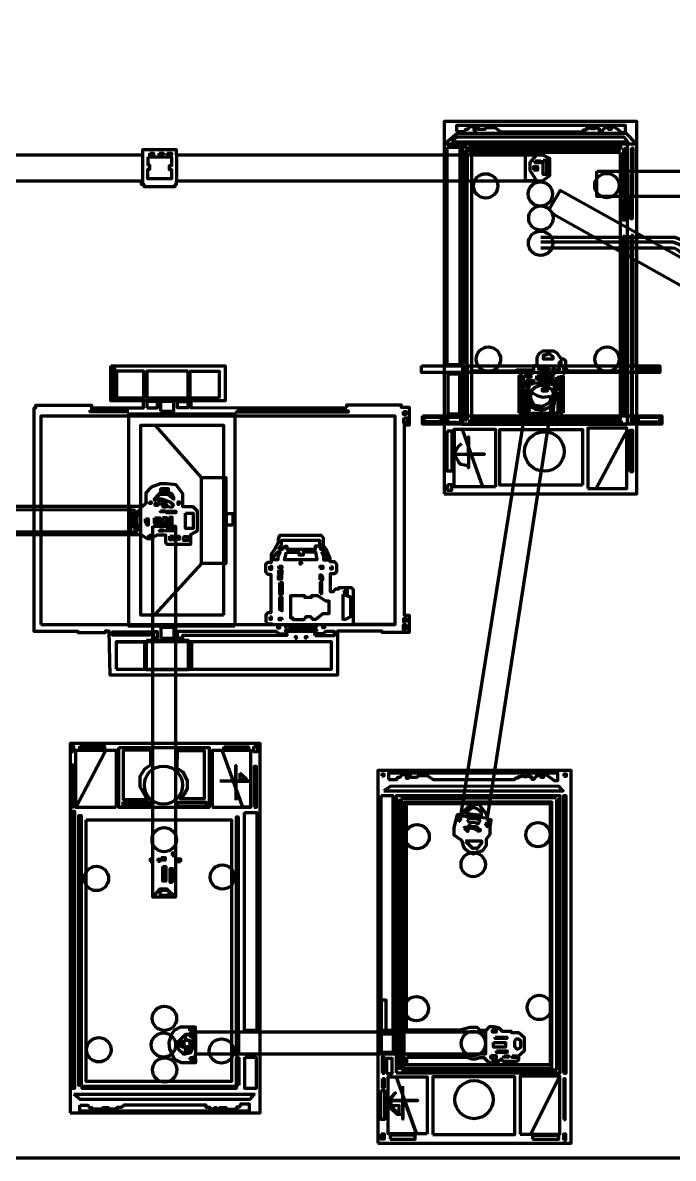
# Model space of a CAD drawing. Header units: millimetres. Extents: x 3191 to 879702, y -27549 to 222194.
# Drawn here: x 86902 to 93637, y 17930 to 29694 of the extents above; entities that cross this region are included whole.
import ezdxf

# ---------------------------------------------------------------- set-up
doc = ezdxf.new("R2010")
doc.units = ezdxf.units.MM
doc.header["$MEASUREMENT"] = 0
picture_1 = doc.add_image_def('image5.png', size_in_pixel=(2127, 1320))

msp = doc.modelspace()

# ---------------------------------------------------------------- linework, layer by layer
at = {"layer": 'Defpoints', "lineweight": 211}
for points in [[(91263.45171, 24813.70236), (93259.32331, 24813.70236), (93259.32331, 28670.11325), (91263.45171, 28670.11325)], [(91339.32926, 28458.8899), (93165.58446, 28458.8899), (93126.77156, 28509.51937), (91389.32359, 28509.51937)], [(91297.5384, 28403.51748), (91426.68764, 28403.51748), (91426.68764, 26150.63517), (91297.5384, 26150.63517)], [(91455.15677, 25534.37659), (93164.09012, 25534.37659), (93164.09012, 28434.1521), (91455.15677, 28434.1521)], [(91490.38683, 28332.0652), (91502.50138, 28332.0652), (91502.50138, 28366.48189), (91490.38683, 28366.48189)], [(91518.44072, 28405.36014), (93097.66314, 28405.36014), (93072.79692, 28370.40606), (91536.31053, 28370.40606)], [(93125.60586, 28389.06514), (93140.70738, 28389.06514), (93140.70738, 28163.56467), (93125.60586, 28163.56467)], [(93203.9764, 28395.73561), (93219.07791, 28395.73561), (93219.07791, 28170.23513), (93203.9764, 28170.23513)], [(88216.30454, 28340.86325), (88256.66831, 28340.86325), (88256.66831, 28322.52307), (88216.30454, 28322.52307)], [(88312.62657, 28343.61415), (88355.74243, 28343.61415), (88355.74243, 28328.02512), (88312.62657, 28328.02512)], [(88397.02322, 28343.61415), (88441.05661, 28343.61415), (88441.05661, 28326.1911), (88397.02322, 28326.1911)], [(91484.64863, 28073.93918), (91507.60245, 28073.93918), (91507.60245, 28307.20866), (91484.64863, 28307.20866)], [(93089.79977, 28347.91112), (91546.34673, 28347.91112), (91546.34673, 25587.16093), (93089.79977, 25587.16093)], [(92208.30246, 28264.12046), (92258.59821, 28264.12046), (92258.59821, 28241.77522), (92208.30246, 28241.77522)], [(92289.33467, 28270.63802), (92325.65922, 28270.63802), (92325.65922, 28119.80719), (92289.33467, 28119.80719)], [(92188.74316, 28168.22195), (92235.31336, 28168.22195), (92235.31336, 28198.94677), (92188.74316, 28198.94677)], [(92844.85308, 28157.25898), (97667.24791, 28157.25898), (97667.24791, 27892.3141), (92844.85308, 27892.3141)], [(93110.50435, 28134.9353), (93125.60586, 28134.9353), (93125.60586, 27909.43482), (93110.50435, 27909.43482)], [(93201.1444, 28130.60735), (93216.24591, 28130.60735), (93216.24591, 27905.10688), (93201.1444, 27905.10688)], [(91488.44834, 26158.71923), (91504.40374, 26158.71923), (91504.40374, 28043.76648), (91488.44834, 28043.76648)], [(93196.43139, 27885.90829), (93211.5329, 27885.90829), (93211.5329, 27660.40782), (93196.43139, 27660.40782)], [(93116.55445, 27873.11998), (93131.65596, 27873.11998), (93131.65596, 27647.6195), (93116.55445, 27647.6195)], [(93118.06734, 27481.2036), (93133.16886, 27481.2036), (93133.16886, 27255.70313), (93118.06734, 27255.70313)], [(93199.26838, 27494.0504), (93214.3699, 27494.0504), (93214.3699, 27268.54993), (93199.26838, 27268.54993)], [(93133.09573, 26156.11177), (93117.01892, 26156.11177), (93117.01892, 27241.03555), (93133.09573, 27241.03555)], [(93199.36428, 26155.53086), (93220.20422, 26155.53086), (93220.20422, 27242.97948), (93199.36428, 27242.97948)], [(87812.48043, 26139.10202), (88996.71388, 26139.10202), (88996.71388, 25778.14646), (87812.48043, 25778.14646)], [(91029.80556, 26138.00894), (93498.56054, 26138.00894), (93498.56054, 26070.56807), (91029.80556, 26070.56807)], [(91487.25635, 26078.13669), (91508.70113, 26078.13669), (91508.70113, 26128.94736), (91487.25635, 26128.94736)], [(92241.59401, 26099.0649), (92267.84286, 26099.0649), (92267.84286, 26128.58392), (92241.59401, 26128.58392)], [(92285.06851, 26100.2949), (92292.45122, 26100.2949), (92292.45122, 26120.38408), (92285.06851, 26120.38408)], [(93120.43636, 26089.11066), (93135.66734, 26089.11066), (93135.66734, 26125.48217), (93120.43636, 26125.48217)], [(93200.8214, 26086.57277), (93217.74504, 26086.57277), (93217.74504, 26124.63638), (93200.8214, 26124.63638)], [(93273.59195, 26123.79008), (93485.97878, 26123.79008), (93485.97878, 26089.95645), (93273.59195, 26089.95645)], [(87827.72445, 26114.36698), (87851.08463, 26114.36698), (87851.08463, 25799.68526), (87827.72445, 25799.68526)], [(87873.05818, 25806.64316), (88155.75331, 25806.64316), (88155.75331, 26084.484), (87873.05818, 26084.484)], [(88613.05483, 26084.484), (88187.82465, 26084.484), (88187.82465, 25806.64316), (88613.05483, 25806.64316)], [(88936.13614, 25805.45573), (88636.81134, 25805.45573), (88636.81134, 26084.484), (88936.13614, 26084.484)], [(91305.4278, 26056.56778), (91424.80434, 26056.56778), (91424.80434, 25637.09236), (91305.4278, 25637.09236)], [(91487.63763, 25637.60793), (91505.8556, 25637.60793), (91505.8556, 26053.4219), (91487.63763, 26053.4219)], [(92037.34441, 26059.29621), (92067.69399, 26059.29621), (92067.69399, 26075.28572), (92037.34441, 26075.28572)], [(92039.46652, 25653.48322), (92067.7873, 25653.48322), (92067.7873, 26032.46306), (92039.46652, 26032.46306)], [(92093.94284, 26059.29621), (92178.43262, 26059.29621), (92178.43262, 26077.33555), (92093.94284, 26077.33555)], [(92245.36964, 26056.54182), (92282.54607, 26056.54182), (92282.54607, 26073.14607), (92245.36964, 26073.14607)], [(92269.89974, 26029.88935), (92282.12967, 26029.88935), (92282.12967, 25988.70997), (92269.89974, 25988.70997)], [(92288.24113, 25980.31906), (92323.83526, 25980.31906), (92323.83526, 26037.40695), (92288.24113, 26037.40695)], [(92292.19536, 26073.14607), (92339.33814, 26073.14607), (92339.33814, 26057.96497), (92292.19536, 26057.96497)], [(92310.08724, 26113.41424), (92343.7188, 26113.41424), (92343.7188, 26098.65473), (92310.08724, 26098.65473)], [(92339.4164, 26002.22183), (92349.07172, 26002.22183), (92349.07172, 25963.61616), (92339.4164, 25963.61616)], [(92345.82485, 26055.59271), (92362.91003, 26055.59271), (92362.91003, 26073.62063), (92345.82485, 26073.62063)], [(92379.83668, 26055.59271), (92407.67987, 26055.59271), (92407.67987, 26073.30443), (92379.83668, 26073.30443)], [(92383.09158, 26112.18423), (92406.8802, 26112.18423), (92406.8802, 26098.65473), (92383.09158, 26098.65473)], [(92431.89893, 26021.57736), (92451.17545, 26021.57736), (92451.17545, 26008.04785), (92431.89893, 26008.04785)], [(92435.17991, 26112.59441), (92459.78827, 26112.59441), (92459.78827, 26097.42473), (92435.17991, 26097.42473)], [(92497.1152, 25650.90951), (92470.08072, 25650.90951), (92470.08072, 26028.60275), (92497.1152, 26028.60275)], [(92493.41983, 26056.83621), (92502.44303, 26056.83621), (92502.44303, 26075.28572), (92493.41983, 26075.28572)], [(93122.12802, 26057.81388), (93138.20583, 26057.81388), (93138.20583, 25630.66094), (93122.12802, 25630.66094)], [(93202.51406, 25634.04409), (93213.51388, 25634.04409), (93213.51388, 26054.43072), (93202.51406, 26054.43072)], [(88186.00657, 25705.62617), (88298.10675, 25705.62617), (88298.10675, 25769.82668), (88186.00657, 25769.82668)], [(88329.63527, 25669.44054), (88467.13346, 25669.44054), (88467.13346, 25770.99386), (88329.63527, 25770.99386)], [(88505.47077, 25769.24777), (88610.85648, 25769.24777), (88610.85648, 25703.29649), (88505.47077, 25703.29649)], [(87601.09997, 25679.31586), (87982.67304, 25679.31586), (87982.67304, 25661.91411), (87601.09997, 25661.91411)], [(89117.98476, 25674.52461), (90271.96395, 25674.52461), (90271.96395, 25660.28743), (89117.98476, 25660.28743)], [(90843.14962, 25665.55323), (90866.4787, 25665.55323), (90866.4787, 25635.46257), (90843.14962, 25635.46257)], [(87090.52516, 23458.94632), (90759.00902, 23458.94632), (90759.00902, 25618.86403), (87090.52516, 25618.86403)], [(89098.90891, 23443.31403), (88001.34052, 23443.31403), (88001.34052, 25642.78858), (89098.90891, 25642.78858)], [(90848.41725, 25600.10558), (90880.77756, 25600.10558), (90880.77756, 25545.94239), (90848.41725, 25545.94239)], [(91039.80048, 25620.96277), (93518.55038, 25620.96277), (93518.55038, 25536.03739), (91039.80048, 25536.03739)], [(91235.01313, 25605.59932), (91055.14514, 25605.59932), (91055.14514, 25561.70708), (91235.01313, 25561.70708)], [(91301.67022, 25607.71457), (91432.86832, 25607.71457), (91432.86832, 25550.60176), (91301.67022, 25550.60176)], [(91503.97531, 25576.50398), (91485.98811, 25576.50398), (91485.98811, 25609.2914), (91503.97531, 25609.2914)], [(92101.81519, 25567.52376), (91526.23782, 25567.52376), (91526.23782, 25550.60124), (92101.81519, 25550.60124)], [(92344.63688, 25570.69664), (92121.91847, 25570.69664), (92121.91847, 25546.89929), (92344.63688, 25546.89929)], [(93099.9508, 25569.69821), (92377.43665, 25569.69821), (92377.43665, 25553.77412), (93099.9508, 25553.77412)], [(93203.11006, 25605.12943), (93220.56849, 25605.12943), (93220.56849, 25555.42), (93203.11006, 25555.42)], [(93277.17394, 25606.71613), (93495.13141, 25606.71613), (93495.13141, 25555.94856), (93277.17394, 25555.94856)], [(88979.33672, 23557.07288), (88124.19269, 23557.07288), (88124.19269, 25524.85271), (88979.33672, 25524.85271)], [(91294.77214, 25467.42162), (91343.71093, 25467.42162), (91343.71093, 25046.30135), (91294.77214, 25046.30135)], [(91796.91846, 24886.60762), (91367.13545, 24886.60762), (91367.13545, 25483.58338), (91796.91846, 25483.58338)], [(92696.99115, 24903.31839), (91839.6317, 24903.31839), (91839.6317, 25480.46203), (92696.99115, 25480.46203)], [(92751.43697, 24869.12287), (93156.23294, 24869.12287), (93156.23294, 25493.57471), (92751.43697, 25493.57471)], [(93188.27139, 25043.73907), (93217.89655, 25043.73907), (93217.89655, 25468.38631), (93188.27139, 25468.38631)], [(88752.68215, 24983.18443), (89003.51565, 24983.18443), (89003.51565, 24090.04392), (88752.68215, 24090.04392)], [(91298.86383, 24909.2737), (91339.47977, 24909.2737), (91339.47977, 24849.21854), (91298.86383, 24849.21854)], [(88214.63137, 24730.75048), (88231.96639, 24730.75048), (88231.96639, 24714.47281), (88214.63137, 24714.47281)], [(88307.60755, 24692.41896), (88271.36324, 24692.41896), (88271.36324, 24717.09844), (88307.60755, 24717.09844)], [(88526.1279, 24701.87061), (88509.31864, 24701.87061), (88509.31864, 24730.75048), (88526.1279, 24730.75048)], [(88327.0436, 24636.75889), (88374.31882, 24636.75889), (88374.31882, 24625.73196), (88327.0436, 24625.73196)], [(88390.60332, 24634.13378), (88486.20529, 24634.13378), (88486.20529, 24616.80575), (88390.60332, 24616.80575)], [(88586.01032, 24611.55449), (88667.95558, 24611.55449), (88667.95558, 24455.60225), (88586.01032, 24455.60225)], [(89076.86313, 24489.09008), (89011.88466, 24489.09008), (89011.88466, 24610.14121), (89076.86313, 24610.14121)], [(88249.72017, 24478.0478), (88483.30938, 24478.0478), (88483.30938, 20634.91836), (88249.72017, 20634.91836)], [(88207.80252, 24385.7647), (88229.86536, 24385.7647), (88229.86536, 24368.96211), (88207.80252, 24368.96211)], [(88317.58795, 24439.8495), (88356.98481, 24439.8495), (88356.98481, 24425.67202), (88317.58795, 24425.67202)], [(88383.24971, 24444.0504), (88473.07334, 24444.0504), (88473.07334, 24429.87241), (88383.24971, 24429.87241)], [(88423.69608, 24376.31305), (88474.64961, 24376.31305), (88474.64961, 24337.45661), (88423.69608, 24337.45661)], [(88498.81248, 24376.31305), (88520.34956, 24376.31305), (88520.34956, 24341.657), (88498.81248, 24341.657)], [(88564.47424, 24370.01195), (88611.74946, 24370.01195), (88611.74946, 24331.15551), (88564.47424, 24331.15551)], [(89459.38738, 24062.75697), (89477.65552, 24062.75697), (89477.65552, 24028.32522), (89459.38738, 24028.32522)], [(89553.01574, 24021.28684), (89585.17638, 24021.28684), (89585.17638, 23977.15318), (89553.01574, 23977.15318)], [(89553.20638, 24062.56694), (89583.65428, 24062.56694), (89583.65428, 24042.9731), (89553.20638, 24042.9731)], [(89788.58917, 24085.9292), (89774.53413, 24085.9292), (89774.53413, 24101.81123), (89788.58917, 24101.81123)], [(89978.33221, 24043.16884), (90012.55274, 24043.16884), (90012.55274, 24061.80008), (89978.33221, 24061.80008)], [(90091.07755, 24058.44028), (90104.82657, 24058.44028), (90104.82657, 24031.25718), (90091.07755, 24031.25718)], [(89550.16119, 23965.86353), (89580.03818, 23965.86353), (89580.03818, 23928.95879), (89550.16119, 23928.95879)], [(89564.47108, 23895.24302), (89587.30049, 23895.24302), (89587.30049, 23772.92608), (89564.47108, 23772.92608)], [(89979.70681, 23779.92707), (89999.49103, 23779.92707), (89999.49103, 23894.33337), (89979.70681, 23894.33337)], [(89464.19949, 23539.39699), (89474.4819, 23539.39699), (89474.4819, 23511.98751), (89464.19949, 23511.98751)], [(88330.40485, 23319.52565), (88469.46426, 23319.52565), (88469.46426, 23427.35256), (88330.40485, 23427.35256)], [(89542.05205, 23444.93136), (89559.1894, 23444.93136), (89559.1894, 23422.41645), (89542.05205, 23422.41645)], [(89583.67234, 23509.53997), (89558.21013, 23509.53997), (89558.21013, 23526.1816), (89583.67234, 23526.1816)], [(89638.51188, 23428.77934), (89624.31236, 23428.77934), (89624.31236, 23442.48434), (89638.51188, 23442.48434)], [(89669.35912, 23444.44227), (89900.46962, 23444.44227), (89900.46962, 23425.35309), (89669.35912, 23425.35309)], [(89928.37903, 23443.95265), (89939.15108, 23443.95265), (89939.15108, 23430.24766), (89928.37903, 23430.24766)], [(90009.65906, 23444.44227), (90026.30677, 23444.44227), (90026.30677, 23424.864), (90009.65906, 23424.864)], [(90867.19811, 23401.26706), (90845.18845, 23401.26706), (90845.18845, 23457.62806), (90867.19811, 23457.62806)], [(90871.11823, 23482.34285), (90848.80656, 23482.34285), (90848.80656, 23520.92151), (90871.11823, 23520.92151)], [(88223.90441, 23347.8157), (87831.10075, 23347.8157), (87831.10075, 23384.84141), (88223.90441, 23384.84141)], [(88182.51889, 23295.7013), (88615.33145, 23295.7013), (88615.33145, 22988.33002), (88182.51889, 22988.33002)], [(88254.54195, 23387.58439), (88294.78262, 23387.58439), (88294.78262, 23316.73231), (88254.54195, 23316.73231)], [(89943.55783, 23386.68616), (89626.27092, 23386.68616), (89626.27092, 23405.77482), (89943.55783, 23405.77482)], [(89723.57759, 23318.17311), (89735.5617, 23318.17311), (89735.5617, 23332.61071), (89723.57759, 23332.61071)], [(89844.03474, 23317.55889), (89830.20646, 23317.55889), (89830.20646, 23335.98919), (89844.03474, 23335.98919)], [(87869.10294, 22998.01531), (90097.55925, 22998.01531), (90097.55925, 23278.32447), (87869.10294, 23278.32447)], [(87392.4537, 18399.67422), (89360.43882, 18399.67422), (89360.43882, 22227.93227), (87392.4537, 22227.93227)], [(87427.26735, 22140.82818), (87407.03876, 22140.82818), (87407.03876, 22199.73929), (87427.26735, 22199.73929)], [(87869.5766, 21563.24751), (87451.63155, 21563.24751), (87451.63155, 22156.69822), (87869.5766, 22156.69822)], [(87493.06919, 22199.55021), (87749.25498, 22199.55021), (87749.25498, 22171.20805), (87493.06919, 22171.20805)], [(87897.86116, 22185.22698), (88830.19166, 22185.22698), (88830.19166, 21564.74253), (87897.86116, 21564.74253)], [(88863.7801, 21566.4125), (89264.31108, 21566.4125), (89264.31108, 22153.53323), (88863.7801, 22153.53323)], [(88982.82108, 22191.50566), (89240.0193, 22191.50566), (89240.0193, 22165.18808), (88982.82108, 22165.18808)], [(89294.69941, 22194.54228), (89331.15282, 22194.54228), (89331.15282, 22141.90713), (89294.69941, 22141.90713)], [(87430.91399, 21568.46855), (87407.40188, 21568.46855), (87407.40188, 22006.99887), (87430.91399, 22006.99887)], [(89296.10542, 21566.33295), (89322.88008, 21566.33295), (89322.88008, 21987.62881), (89296.10542, 21987.62881)], [(90577.52137, 18085.67177), (92579.3976, 18085.67177), (92579.3976, 21946.25919), (90577.52137, 21946.25919)], [(90618.58103, 21891.32896), (90643.8506, 21891.32896), (90643.8506, 21908.16945), (90618.58103, 21908.16945)], [(92502.84638, 21889.74071), (92532.04109, 21889.74071), (92532.04109, 21910.66476), (92502.84638, 21910.66476)], [(90638.71408, 21735.09484), (92497.14318, 21735.09484), (92450.27085, 21783.4134), (90705.59964, 21780.27059)], [(90611.65323, 21687.45522), (90732.308, 21687.45522), (90732.308, 19255.24555), (90611.65323, 19255.24555)], [(90767.48276, 18814.25277), (92465.30438, 18814.25277), (92465.30438, 21684.26149), (90767.48276, 21684.26149)], [(90833.94191, 21677.54691), (91477.12601, 21677.54691), (91477.12601, 21658.26234), (90833.94191, 21658.26234)], [(91491.6801, 21674.88943), (91730.78647, 21674.88943), (91730.78647, 21662.00348), (91491.6801, 21662.00348)], [(91754.07332, 21677.38361), (92409.23674, 21677.38361), (92409.23674, 21662.46242), (91754.07332, 21662.46242)], [(92431.69197, 21647.08229), (92450.72532, 21647.08229), (92450.72532, 18855.4913), (92431.69197, 18855.4913)], [(92498.9153, 18811.91348), (92528.2952, 18811.91348), (92528.2952, 21685.65466), (92498.9153, 21685.65466)], [(87941.98644, 21623.39642), (88233.61322, 21623.39642), (88233.61322, 21583.92005), (87941.98644, 21583.92005)], [(88504.98793, 21618.33546), (88799.65249, 21618.33546), (88799.65249, 21577.8468), (88504.98793, 21577.8468)], [(90818.7405, 19248.19347), (90798.20374, 19248.19347), (90798.20374, 21640.98946), (90818.7405, 21640.98946)], [(90847.56898, 18862.28641), (92381.21441, 18862.28641), (92381.21441, 21620.21681), (90847.56898, 21620.21681)], [(87406.76305, 21525.26467), (87436.57899, 21525.26467), (87436.57899, 18652.76055), (87406.76305, 18652.76055)], [(87505.82868, 18683.30051), (87482.05734, 18683.30051), (87482.05734, 21479.79906), (87505.82868, 21479.79906)], [(87559.77757, 21436.6393), (89064.0391, 21436.6393), (89064.0391, 18725.55256), (87559.77757, 18725.55256)], [(89132.07757, 19251.33789), (89116.37919, 19251.33789), (89116.37919, 21468.8014), (89132.07757, 21468.8014)], [(89198.57217, 21513.00121), (89325.37643, 21513.00121), (89325.37643, 19252.71693), (89198.57217, 19252.71693)], [(88449.26792, 21066.97845), (88470.73519, 21066.97845), (88470.73519, 21090.48144), (88449.26792, 21090.48144)], [(88220.00512, 21003.22817), (88238.53401, 21003.22817), (88238.53401, 21027.92435), (88220.00512, 21027.92435)], [(88301.04084, 21007.70975), (88320.46377, 21007.70975), (88320.46377, 21026.10346), (88301.04084, 21026.10346)], [(88335.01687, 21046.51432), (88377.51837, 21046.51432), (88377.51837, 21016.61692), (88335.01687, 21016.61692)], [(88350.7582, 20952.10166), (88382.24037, 20952.10166), (88382.24037, 20799.46803), (88350.7582, 20799.46803)], [(88534.93123, 20999.30811), (88489.91039, 20999.30811), (88489.91039, 21032.86338), (88534.93123, 21032.86338)], [(88451.50255, 20785.30612), (88429.46438, 20785.30612), (88429.46438, 20933.21928), (88451.50255, 20933.21928)], [(90611.65323, 19255.24555), (90664.97778, 19255.24555), (90664.97778, 19568.66615), (90611.65323, 19568.66615)], [(88626.98578, 19249.62306), (88680.63648, 19249.62306), (88680.63648, 19268.1719), (88626.98578, 19268.1719)], [(88691.30469, 19011.25596), (91696.98226, 19011.25596), (91696.98226, 19235.34047), (88691.30469, 19235.34047)], [(89136.2057, 18994.46333), (89115.56555, 18994.46333), (89115.56555, 19222.45229), (89136.2057, 19222.45229)], [(90615.09609, 19219.23823), (90736.86318, 19219.23823), (90736.86318, 19024.88682), (90615.09609, 19024.88682)], [(90818.76547, 19000.07591), (90804.103, 19000.07591), (90804.103, 19221.85606), (90818.76547, 19221.85606)], [(91764.37841, 19262.78086), (91803.39761, 19262.78086), (91803.39761, 19237.89858), (91764.37841, 19237.89858)], [(91793.97908, 19184.77128), (91915.07388, 19184.77128), (91915.07388, 19169.30392), (91793.97908, 19169.30392)], [(91776.48759, 19128.95403), (91900.27305, 19128.95403), (91900.27305, 19082.55196), (91776.48759, 19082.55196)], [(88629.00264, 18950.01695), (88682.65335, 18950.01695), (88682.65335, 18977.84045), (88639.89411, 18971.79174)], [(89138.26951, 18688.07054), (89115.56555, 18688.07054), (89115.56555, 18971.76745), (89138.26951, 18971.76745)], [(89199.83334, 18976.30777), (89317.43085, 18976.30777), (89317.43085, 18653.83033), (89199.83334, 18653.83033)], [(90621.63417, 18810.78497), (90645.32808, 18810.78497), (90645.32808, 18979.07428), (90621.63417, 18979.07428)], [(90667.21142, 18808.01795), (90727.59949, 18808.01795), (90727.59949, 18965.28532), (90667.21142, 18965.28532)], [(90822.11143, 18860.0269), (90799.52784, 18860.0269), (90799.52784, 18977.50071), (90822.11143, 18977.50071)], [(91806.76154, 19043.54717), (91917.09174, 19043.54717), (91917.09174, 19026.73472), (91806.76154, 19026.73472)], [(91883.45435, 18990.41987), (91929.87421, 18990.41987), (91929.87421, 18978.315), (91883.45435, 18978.315)], [(91967.54783, 18990.41987), (92012.62211, 18990.41987), (92012.62211, 18974.95251), (91967.54783, 18974.95251)], [(92416.85018, 18842.94979), (90835.91232, 18842.94979), (90835.91232, 18827.4185), (92416.85018, 18827.4185)], [(90626.00354, 18757.00668), (90645.33308, 18757.00668), (90645.33308, 18662.8894), (90626.00354, 18662.8894)], [(91087.32167, 18182.54441), (90685.40116, 18182.54441), (90685.40116, 18773.73537), (91087.32167, 18773.73537)], [(91146.50751, 18175.52008), (91995.22803, 18175.52008), (91995.22803, 18772.6926), (91146.50751, 18772.6926)], [(92051.0779, 18180.50496), (92462.97185, 18180.50496), (92462.97185, 18781.66519), (92051.0779, 18781.66519)], [(92502.86462, 18332.0413), (92517.82429, 18332.0413), (92517.82429, 18752.75382), (92502.86462, 18752.75382)], [(87432.04379, 18592.54572), (89298.63075, 18592.54572), (89249.92293, 18537.76966), (87495.47664, 18538.49212)], [(87518.04924, 18678.21055), (89109.77568, 18678.21055), (89109.77568, 18651.74256), (87518.04924, 18651.74256)], [(90609.6049, 18631.17162), (90647.50278, 18631.17162), (90647.50278, 18332.0869), (90609.6049, 18332.0869)], [(90611.59929, 18184.53851), (90642.51656, 18184.53851), (90642.51656, 18129.7063), (90611.59929, 18129.7063)], [(90704.3501, 18128.70937), (90965.64848, 18128.70937), (90965.64848, 18168.58719), (90704.3501, 18168.58719)], [(92177.73781, 18126.66967), (92452.99841, 18126.66967), (92452.99841, 18166.54774), (92177.73781, 18166.54774)], [(92501.86718, 18120.68787), (92525.80284, 18120.68787), (92525.80284, 18181.50189), (92501.86718, 18181.50189)]]:
    msp.add_lwpolyline(points, close=True, dxfattribs=at)
for points in [[(91391.71043, 28565.68003), (91476.42225, 28565.68003), (91487.92608, 28589.72497), (91510.93422, 28589.72497), (91534.98825, 28617.95165), (91552.76743, 28617.95165), (91573.68379, 28617.95165), (91573.68379, 28580.31599), (91596.69193, 28580.31599), (91596.69193, 28604.36093), (91619.70007, 28604.36093), (91619.70007, 28591.81572), (91650.02897, 28591.81572), (91650.02897, 28591.81572), (91687.67861, 28591.81572), (91699.18243, 28606.45193), (91790.16911, 28606.45193), (91851.87279, 28564.63453), (92694.80692, 28564.63453), (92708.40253, 28582.40699), (92735.59425, 28582.40699), (92735.59425, 28597.04295), (92766.96903, 28597.04295), (92766.96903, 28608.54267), (92766.96903, 28608.54267), (92786.8395, 28608.54267), (92786.8395, 28595.99745), (92824.48914, 28595.99745), (92824.48914, 28611.67892), (92851.68035, 28611.67892), (92851.68035, 28593.90671), (92873.6431, 28593.90671), (92873.6431, 28570.90702), (92899.78842, 28570.90702), (92926.98014, 28606.45193), (92965.67517, 28606.45193), (92965.67517, 28589.72497), (92998.09585, 28589.72497), (92998.09585, 28615.86066), (93027.37885, 28615.86066), (93103.72403, 28557.31655), (93142.41956, 28557.31655), (93142.41956, 28630.49687), (91391.71043, 28630.49687), (91391.71043, 28565.68003)], [(91455.15677, 28434.1521), (91546.34673, 28347.91112), (91455.15677, 28434.1521), (91263.45171, 28434.1521), (91400.19795, 28548.96372), (93144.83001, 28548.96372), (93252.83517, 28440.43401), (93259.32331, 28433.91436), (93159.49399, 28433.91436)], [(84544.60704, 28057.14032), (88128.54994, 28057.14032), (88128.54994, 28019.81764), (88153.86115, 28019.81764), (88153.86115, 27997.75292), (88480.75109, 27997.75292), (88480.75109, 28017.71624), (88493.88968, 28017.71624), (88493.88968, 28057.11752), (92281.32116, 28057.11752), (92359.60079, 28111.29899), (92359.60079, 28286.68797), (92288.06951, 28323.11483), (88493.26934, 28323.11483), (88493.26934, 28375.494), (88143.42819, 28375.494), (88143.42819, 28323.08782), (84592.57526, 28323.08782)], [(88143.42819, 28323.08782), (88143.42819, 28019.81764)], [(88197.03993, 28302.34862), (88197.03993, 28221.65157), (88213.55245, 28221.65157), (88213.55245, 28173.04972), (88194.28785, 28173.04972), (88194.28785, 28078.59741), (88445.64325, 28078.59741), (88445.64325, 28169.38168), (88421.792, 28169.38168), (88421.792, 28213.39837), (88445.64325, 28213.39837), (88445.64325, 28300.5146), (88197.03993, 28300.5146)], [(88493.26934, 28323.11483), (88493.88968, 28057.11752)], [(92288.06951, 28323.11483), (92218.73242, 28323.11483), (92150.33333, 28244.17498), (92150.33333, 28166.8833), (92210.16548, 28071.39218), (92219.1096, 28057.11752), (92105.84842, 28057.11752), (92105.84842, 28117.01391), (92105.84842, 28323.11483)], [(97866.69638, 24945.2257), (92466.48569, 27955.47786), (92354.70858, 27770.22831), (92350.49358, 27763.24272)], [(92403.68851, 27706.67006), (92390.91075, 27714.57707), (92381.34045, 27720.49926), (92403.68851, 27706.67006), (97196.41404, 25019.56425), (97207.135, 25013.5534)], [(92264.22475, 27471.57608), (93606.90149, 27471.57608), (93655.25432, 27471.57608), (93686.24905, 27459.17377), (93741.21401, 27430.66877), (93786.25977, 27392.2495), (93821.38834, 27346.80691), (93849.07701, 27274.51196), (93849.07701, 21587.11239), (93849.07701, 21558.89866), (93859.5009, 21525.19899), (93875.73724, 21498.90217), (93901.08708, 21469.38212), (93938.98091, 21446.39317), (93970.34187, 21441.16839), (94040.1184, 21441.16839), (97450.19349, 21441.16839)], [(97450.19349, 21441.16839), (97450.19349, 21389.67236), (94004.39885, 21389.67236), (93974.02519, 21389.67236), (93911.2531, 21405.01442), (93868.05553, 21436.72605), (93823.50743, 21488.00453), (93801.23288, 21537.93358), (93794.29767, 21568.54086), (93794.29767, 27235.47847), (93789.67019, 27289.04198), (93765.03473, 27335.00792), (93734.72228, 27369.6619), (93703.23791, 27392.09529), (93663.71463, 27409.33817), (93635.07678, 27419.04787), (92265.77293, 27419.04787)], [(92264.91205, 27363.03266), (93593.71535, 27363.03266), (93620.96556, 27363.03266), (93653.73924, 27358.75907), (93676.31079, 27345.35625), (93712.45977, 27316.34605), (93738.93538, 27275.62981), (93753.36167, 27233.72614), (93753.36167, 21566.55956), (93753.36167, 21553.22943), (93756.85636, 21521.54428), (93774.675, 21468.27932), (93811.16914, 21423.7495), (93834.50624, 21394.1038), (93857.79519, 21376.72437), (93899.54392, 21351.62017), (93944.18934, 21335.63534), (93999.85564, 21335.63534), (97450.19349, 21335.63534)], [(91827.4419, 26138.00894), (92226.81755, 26138.00894), (92226.81755, 26228.85948), (92244.84087, 26263.60431), (92286.6789, 26294.48884), (92394.17166, 26294.48884), (92432.14877, 26274.54245), (92475.91826, 26210.19968), (92499.73396, 26210.19968), (92522.26236, 26194.11412), (92522.26236, 26138.00894)], [(92302.1276, 26211.4868), (92392.2412, 26211.4868), (92392.2412, 26232.71978), (92359.41333, 26261.6739), (92326.58646, 26261.6739), (92317.57531, 26250.73576), (92289.89767, 26250.73576), (92289.89767, 26210.84298), (92312.42607, 26210.84298)], [(92226.81755, 26138.00894), (92188.1973, 26138.00894), (92188.1973, 26095.66929), (92012.47618, 26095.66929), (92012.47618, 26082.15743), (91546.34673, 26082.15743)], [(92445.665, 26155.50845), (92477.20556, 26155.50845), (92477.20556, 26185.10587), (92464.97563, 26185.10587), (92445.665, 26155.50845)], [(92522.26236, 26138.00894), (92499.73396, 26138.00894), (92499.73396, 26103.39042), (92533.20499, 26103.39042), (92533.20499, 26087.94815), (93089.79977, 26087.94815)], [(92093.14517, 26032.96046), (92163.54278, 26032.96046), (92163.54278, 26019.2025), (92149.30513, 26019.2025), (92149.30513, 25997.85425), (92129.21389, 25997.85425), (92129.21389, 25979.6685), (92117.34918, 25979.6685), (92117.34918, 25923.05464), (92130.16306, 25923.05464), (92130.16306, 25889.30201), (92116.39398, 25889.30201), (92116.39398, 25762.58491), (92137.65614, 25762.58491), (92137.65614, 25702.82609), (92123.8088, 25672.0454), (92123.8088, 25643.51288), (92089.45181, 25643.51288), (92089.45181, 26033.15983), (92102.43426, 26033.15983)], [(92223.22252, 26036.45836), (92260.55647, 26036.45836), (92260.55647, 25984.74686), (92245.21111, 25984.74686), (92245.21111, 25999.45393), (92221.79876, 25999.45393), (92223.22252, 26036.45836)], [(92349.3045, 26035.82545), (92349.3045, 26011.47254), (92357.84709, 26011.47254), (92357.84709, 25964.34721), (92380.62733, 25964.34721), (92394.3914, 25987.59368), (92394.3914, 26036.6162), (92379.67815, 26036.6162), (92379.67815, 26015.90034), (92364.3338, 26015.90034), (92364.3338, 26036.14164), (92349.3045, 26036.14164)], [(91432.52872, 21478.7776), (91711.76411, 21456.82341), (92411.40594, 25943.89691), (92148.2805, 25962.32556), (91432.52872, 21478.7776)], [(92150.25431, 25988.5241), (92188.06285, 25988.5241), (92188.06285, 25969.38923), (92175.24896, 25950.41272), (92151.51954, 25950.41272), (92144.71778, 25958.31973), (92144.71778, 25988.36574), (92150.25431, 25988.5241)], [(92280.23634, 25912.16063), (92280.23634, 25879.15722), (92336.03007, 25879.15722), (92336.03007, 25912.4166), (92280.23634, 25912.16063)], [(92410.25048, 25863.5514), (92425.60687, 25863.5514), (92425.60687, 25896.04288), (92449.66439, 25896.04288), (92449.66439, 25939.79129), (92436.6117, 25939.79129), (92436.6117, 25975.35232), (92453.24738, 25975.35232), (92453.24738, 25987.88859), (92414.34618, 25987.88859), (92414.34618, 25914.46332), (92408.20362, 25888.11199), (92408.20362, 25863.5514), (92410.25048, 25863.5514)], [(90258.50792, 25706.19003), (90258.50792, 25735.52837), (90820.66437, 25735.52837), (90820.66437, 25711.45583), (90903.44442, 25711.45583), (90903.44442, 25524.14035), (90849.26108, 25524.14035), (90849.26108, 23557.24578), (90901.4959, 23557.24578), (90901.4959, 23375.2584), (90621.99144, 23375.2584), (90621.99144, 23388.85125), (90160.16678, 23388.85125), (90160.16678, 22935.58166), (87806.47232, 22935.58166), (87798.10131, 23390.70067), (87755.47565, 23390.70067), (87755.47565, 23374.72206), (87474.6016, 23374.72206), (87474.6016, 23386.89644), (87020.17972, 23386.89644), (87020.17972, 25705.06855), (87036.43513, 25705.06855), (87036.43513, 25732.56473), (87614.83795, 25732.56473), (87614.83795, 25705.06855), (88152.51949, 25705.06855), (88152.51949, 25778.14646)], [(88996.71388, 25778.14646), (88640.76156, 25778.14646), (88640.76156, 25705.11164), (90258.50792, 25706.19003)], [(92186.26684, 25855.22539), (92235.91801, 25827.59473), (92285.82504, 25814.29108), (92342.13049, 25819.91981), (92360.55716, 25819.91981), (92369.25928, 25794.33587), (92350.83161, 25754.93686), (92278.14634, 25717.32859), (92204.69351, 25729.09694), (92178.58814, 25759.28626), (92163.74446, 25799.19669), (92163.74446, 25841.41032), (92173.21415, 25856.76017), (92183.5089, 25856.76017), (92186.26684, 25856.76017), (92186.26684, 25855.22539)], [(92393.06094, 25651.06683), (92445.27169, 25651.06683), (92445.27169, 25856.24875), (92420.4456, 25836.80495), (92420.4456, 25803.03415), (92411.74347, 25799.9646), (92405.0892, 25764.65849), (92405.0892, 25740.35388), (92395.87637, 25740.35388), (92393.06094, 25651.06683)], [(92144.6937, 25733.28279), (92144.6937, 25689.27374), (92133.49722, 25665.10723), (92133.49722, 25648.57203), (92378.81727, 25648.57203), (92385.43342, 25727.17743), (92371.66609, 25727.17743)], [(92144.6937, 25733.28279), (92153.60051, 25733.28279), (92170.14187, 25710.38783), (92211.114, 25689.27374), (92263.53645, 25682.40514), (92284.14943, 25682.40514), (92305.74571, 25685.74728), (92321.43623, 25692.03073), (92321.43623, 25693.68327)], [(88752.68215, 24983.18443), (88278.62856, 25516.30188), (88271.02508, 25524.85271)], [(91367.13545, 25483.58338), (91367.13545, 25224.88273), (91681.78842, 25224.88273), (91516.61662, 25224.88273), (91516.61662, 25405.09753), (91516.61662, 25081.64847), (91516.61662, 25104.56577), (91477.01708, 25110.81598), (91437.93829, 25118.62902), (91417.09654, 25139.46273), (91398.33876, 25171.75587), (91367.47952, 25224.88273), (91384.27068, 25260.82174), (91417.61728, 25311.86502), (91446.79594, 25335.3036)], [(91796.91846, 24886.60762), (91666.55143, 24886.60762), (91458.2593, 25469.16252), (91453.10314, 25483.58338)], [(92751.43697, 24869.12287), (92838.81181, 24869.12287), (93142.30656, 25436.90573), (93152.40034, 25453.53386), (93156.23294, 25459.84756)], [(85946.41198, 24390.86799), (88124.19269, 24390.86799), (88189.96582, 24349.17097), (88230.43526, 24349.17097), (88292.72072, 24389.62553), (88381.24801, 24389.62553), (88381.24801, 24309.66448), (88394.84351, 24291.33334), (88641.45488, 24291.33334), (88641.45488, 24390.8898), (88712.59297, 24430.71197), (88712.59297, 24633.16546), (88666.2278, 24677.09611), (88559.67919, 24677.09611), (88559.67919, 24812.68244), (88489.12907, 24904.84019), (88396.49103, 24916.5343), (88324.08871, 24916.5343), (88230.18643, 24882.40057), (88176.7536, 24822.35112), (88176.7536, 24711.57823), (88141.60195, 24681.23731), (85945.02634, 24681.23731)], [(88265.05914, 24738.62686), (88320.7395, 24811.09003), (88404.26103, 24811.09003), (88467.295, 24756.48032), (88467.295, 24773.80835), (88445.75892, 24811.61495), (88412.1404, 24829.99333), (88326.51784, 24829.99333), (88263.48387, 24759.10543), (88265.05914, 24738.62686)], [(88327.0436, 24868.84978), (88327.0436, 24852.04719), (88409.51361, 24852.04719), (88409.51361, 24865.69923), (88327.0436, 24865.69923)], [(88296.57663, 24740.20213), (88349.10543, 24740.20213), (88379.5724, 24716.04809), (88405.31155, 24681.39203), (88449.96098, 24675.61585), (88463.61869, 24694.51915), (88433.67648, 24722.34919), (88383.24971, 24744.92796), (88342.27658, 24757.00524), (88296.57663, 24757.00524), (88296.57663, 24740.20213)], [(88335.97348, 24717.62336), (88335.97348, 24707.12135), (88353.3075, 24707.12135), (88353.3075, 24678.24148), (88385.8755, 24678.24148), (88385.8755, 24690.31876), (88361.71263, 24719.19864), (88335.97348, 24719.19864)], [(85980.05458, 24647.55892), (85943.43502, 24610.44546), (85943.43502, 24455.88989), (85983.61449, 24419.79252), (88001.34052, 24419.79252)], [(88001.34052, 24644.55427), (85980.05458, 24647.55892)], [(88066.5006, 24643.58543), (88037.08415, 24581.62426), (88037.08415, 24490.2583), (88078.05627, 24414.64509), (88020.27489, 24414.64509), (88020.27489, 24649.88653), (88066.5006, 24643.58543)], [(88098.54284, 24641.48472), (88063.34805, 24584.24989), (88063.34805, 24484.48212), (88092.7645, 24439.32458), (88104.32118, 24439.32458), (88104.32118, 24449.82607), (88088.03668, 24494.45921), (88088.03668, 24577.42387), (88109.049, 24613.12976), (88109.049, 24640.43488), (88098.54284, 24641.48472)], [(88173.65924, 24553.79423), (88201.49942, 24553.79423), (88201.49942, 24487.10775), (88188.36747, 24487.10775), (88172.08297, 24521.23889), (88173.65924, 24553.79423)], [(88269.26121, 24564.82167), (88282.91892, 24564.82167), (88282.91892, 24510.21196), (88266.10966, 24510.21196), (88266.10966, 24564.82167)], [(88297.10139, 24564.82167), (88323.36629, 24564.82167), (88323.36629, 24493.93377), (88294.4756, 24493.93377), (88294.4756, 24513.88743), (88294.4756, 24513.88743), (88294.4756, 24513.88743), (88297.10139, 24564.82167)], [(88350.15595, 24567.97222), (88390.07756, 24567.97222), (88390.07756, 24507.58633), (88347.0044, 24507.58633), (88359.6116, 24528.06491), (88350.15595, 24567.97222)], [(88413.71568, 24569.5475), (88413.71568, 24509.1616), (88395.8559, 24509.1616), (88395.8559, 24497.60976), (88449.96098, 24497.60976), (88449.96098, 24570.59733), (88413.71568, 24569.5475)], [(90759.00902, 23458.94632), (90326.18442, 23458.94632), (90326.18442, 23818.56388), (90309.69022, 23840.86592), (90170.97596, 23840.86592), (90170.97596, 23824.3816), (90135.57046, 23824.3816), (90116.65415, 23797.71615), (90089.49425, 23797.71615), (90089.49425, 23986.48957), (90131.20786, 23986.48957), (90152.54829, 24008.79212), (90152.54829, 24082.48685), (90132.17811, 24108.18295), (90084.16141, 24108.18295), (90084.16141, 24144.54511), (90042.40967, 24241.62235), (90016.70363, 24277.98452), (90016.70363, 24353.24311), (89993.90132, 24380.39402), (89561.03458, 24380.39402), (89546.9685, 24344.01472), (89546.9685, 24305.22785), (89509.62251, 24236.38148), (89474.70164, 24189.83765), (89474.70164, 24100.14406), (89434.93053, 24100.14406), (89416.01522, 24080.26569), (89416.01522, 24005.11665), (89437.35564, 23982.32968), (89468.88216, 23982.32968), (89468.88216, 23581.41904), (89436.40647, 23581.41904), (89418.46141, 23560.5713), (89418.46141, 23490.75556), (89434.9516, 23467.48313), (89480.54218, 23467.48313), (89480.54218, 23458.94632)], [(89552.41573, 24235.37058), (89585.39611, 24235.37058), (89619.34774, 24271.73275), (89636.32256, 24271.73275), (89636.32256, 24238.76412), (89933.151, 24238.76412), (89933.151, 24273.18757), (89963.22164, 24273.18757), (89985.53231, 24250.88501), (89985.53231, 24239.24906), (90010.75272, 24239.24906), (90010.75272, 24245.55223), (89978.25696, 24297.42884), (89978.25696, 24329.91305), (89575.69565, 24329.91305), (89575.69565, 24281.42946), (89551.44549, 24247.49147), (89551.44549, 24235.37058)], [(89507.31479, 24132.99535), (89546.11565, 24132.99535), (89546.11565, 24165.47904), (89566.97145, 24208.14438), (89534.47569, 24208.14438), (89499.07019, 24165.47904), (89499.07019, 24132.99535), (89507.31479, 24132.99535)], [(89633.90346, 24208.62932), (89759.52189, 24208.62932), (89759.52189, 24179.53917), (89808.50783, 24179.53917), (89808.50783, 24211.0535), (89932.18677, 24211.0535), (89947.22209, 24129.60129), (89613.04766, 24129.60129), (89633.90346, 24208.62932)], [(89996.20804, 24211.53792), (90033.55403, 24211.53792), (90064.59492, 24125.72281), (90019.00433, 24125.72281), (90019.00433, 24163.05486), (89996.20804, 24211.53792)], [(88752.68215, 24090.04392), (88269.14482, 23561.98303), (88264.64867, 23557.07288)], [(89976.79607, 23922.88926), (90010.26208, 23922.88926), (90010.26208, 23953.43371), (89993.28626, 23968.94866), (89976.79607, 23968.94866), (89976.79607, 23922.88926)], [(90214.51167, 23771.96243), (90214.51167, 23513.54721), (90247.00743, 23513.54721), (90298.4195, 23544.09114), (90298.4195, 23743.35774), (90214.51167, 23771.96243)], [(90229.06237, 23811.71865), (90229.06237, 23798.6284), (90265.43811, 23777.78067), (90265.43811, 23811.23423), (90229.06237, 23811.23423)], [(89558.71482, 23738.16826), (89558.71482, 23616.4754), (89586.84496, 23599.99108), (89586.84496, 23738.16826), (89553.86458, 23738.16826)], [(89674.06287, 23750.6256), (89674.06287, 23530.02685), (89697.82841, 23530.02685), (89697.82841, 23510.14848), (89815.20224, 23510.14848), (89835.08779, 23543.11711), (89877.28402, 23543.11711), (89900.07931, 23515.96672), (89935.00019, 23515.96672), (90009.69217, 23573.17662), (90074.19906, 23573.17662), (90074.19906, 23700.68772), (90038.30794, 23700.68772), (89957.79548, 23756.44332), (89890.86347, 23756.44332), (89890.86347, 23739.47458), (89822.47659, 23739.47458), (89822.47659, 23756.44332), (89674.06287, 23756.44332), (89674.06287, 23750.6256)], [(88505.47679, 23317.67363), (88505.47679, 23390.89018), (89522.59894, 23390.89018), (89558.75796, 23363.08403), (89635.09144, 23363.08403), (89635.09144, 23346.71031), (88556.24169, 23346.71031), (88556.24169, 23317.97789), (88505.47679, 23317.67363)], [(89925.38501, 23346.57116), (90130.59481, 23346.57116), (90130.59481, 23387.39851), (90038.94808, 23387.39851), (90012.05106, 23363.00148), (89923.891, 23363.00148), (89923.891, 23346.57116)], [(87869.10294, 23278.32447), (88161.01793, 23278.32447), (88161.01793, 22998.01531)], [(88615.33145, 23278.32447), (88647.95664, 23278.32447), (88647.95664, 22998.01531)], [(87451.63155, 21563.24751), (87749.25897, 22131.37757), (87762.52375, 22156.69822)], [(87942.69669, 22155.78456), (87942.69669, 21648.37906), (88191.47383, 21648.37906), (88155.77462, 21710.8291), (88117.94795, 21777.00079), (88117.94795, 21890.09527), (88167.24947, 21964.64522), (88227.0212, 22004.93489), (88227.0212, 22158.022), (87943.79803, 22158.022), (87942.69669, 22155.78456)], [(88502.99154, 22153.02225), (88780.44232, 22153.02225), (88780.44232, 21651.97598), (88534.38231, 21651.97598), (88578.93614, 21706.63571), (88608.30156, 21765.34412), (88608.30156, 21839.23565), (88564.76015, 21925.27392), (88500.96669, 21967.78692), (88502.99154, 22153.02225)], [(89264.31108, 21566.4125), (89178.82208, 21566.4125), (88973.01546, 22136.1253), (88966.72691, 22153.53323)], [(89178.82208, 21566.4125), (89109.53624, 21758.20921), (89109.53624, 21998.5328), (89109.53624, 21640.67921)], [(89150.33224, 21921.21262), (89150.33224, 21855.7879), (89219.74826, 21855.7879), (89150.33224, 21921.21262)], [(90689.95933, 21853.2288), (90774.67115, 21853.2288), (90786.17498, 21877.27375), (90809.18312, 21877.27375), (90833.23715, 21905.50043), (90851.01633, 21905.50043), (90871.93269, 21905.50043), (90871.93269, 21867.86477), (90894.94083, 21867.86477), (90894.94083, 21891.90971), (90917.94898, 21891.90971), (90917.94898, 21879.36449), (90948.27787, 21879.36449), (90948.27787, 21879.36449), (90985.92751, 21879.36449), (90997.43133, 21894.0007), (91088.41801, 21894.0007), (91150.12169, 21852.18331), (91993.05583, 21852.18331), (92006.65143, 21869.95576), (92033.84315, 21869.95576), (92033.84315, 21884.59173), (92065.21793, 21884.59173), (92065.21793, 21896.09145), (92065.21793, 21896.09145), (92085.0884, 21896.09145), (92085.0884, 21883.54623), (92122.73804, 21883.54623), (92122.73804, 21899.22769), (92149.92925, 21899.22769), (92149.92925, 21881.45549), (92171.892, 21881.45549), (92171.892, 21858.45579), (92198.03732, 21858.45579), (92225.22904, 21894.0007), (92263.92407, 21894.0007), (92263.92407, 21877.27375), (92296.34475, 21877.27375), (92296.34475, 21903.40943), (92325.62775, 21903.40943), (92401.97293, 21844.86532), (92440.66847, 21844.86532), (92440.66847, 21918.04565), (90689.95933, 21918.04565), (90689.95933, 21853.2288)], [(89109.53624, 21758.20921), (89109.53624, 21835.96212), (89264.31108, 21835.96212), (88942.0847, 21835.96212)], [(90877.69709, 18977.64246), (91499.98881, 18977.64246), (91551.78997, 18958.81261), (91588.11851, 18958.81261), (91632.52, 18975.62506), (91676.921, 18975.62506), (91718.63134, 18931.91268), (91752.94152, 18917.79042), (91805.41597, 18917.79042), (91830.30762, 18938.63766), (91854.40854, 18958.82266), (91872.01796, 18934.60263), (92019.34949, 18934.60263), (92036.84097, 18954.77757), (92036.84097, 18995.79976), (92096.71559, 19048.25451), (92096.71559, 19178.0463), (92038.85934, 19231.1736), (91962.16603, 19231.1736), (91962.16603, 19244.62356), (91869.32681, 19244.62356), (91831.65319, 19281.61071), (91780.52432, 19292.37073), (91730.06823, 19292.37073), (91695.08527, 19254.03848), (91633.19229, 19254.03848), (91610.31901, 19283.62835), (91530.26226, 19283.62835), (91432.04124, 19258.07352), (90875.67922, 19258.07352), (90875.67922, 21605.00519), (92363.12156, 21605.00519), (92363.12156, 18899.25794), (90879.32337, 18899.25794), (90877.69709, 18977.64246)], [(91365.66251, 21355.33983), (91365.66251, 21355.33983), (91365.66251, 21279.49459), (91445.75122, 21224.71739), (91468.93468, 21147.81873), (91513.19433, 21107.78926), (91568.62564, 21083.72251), (91663.72447, 21118.02789), (91704.24507, 21174.65274), (91704.24507, 21237.89056), (91740.21749, 21287.07575), (91740.21749, 21363.9531), (91750.15447, 21436.04654), (91713.76849, 21436.04654), (91705.49924, 21490.60468), (91627.35247, 21593.93467), (91540.52339, 21593.93467), (91462.37662, 21515.40395), (91453.69382, 21487.71154), (91398.70153, 21487.71154), (91365.66251, 21355.33983)], [(91505.78417, 21502.21616), (91649.67284, 21483.61678), (91649.67284, 21510.4825), (91631.89367, 21535.69511), (91586.41132, 21561.73415), (91556.22777, 21561.73415), (91518.18804, 21533.6284), (91492.55268, 21500.5628), (91505.78417, 21502.21616)], [(91409.11784, 21417.02473), (91405.00908, 21456.04679), (91422.13039, 21469.73829), (91429.32145, 21469.73829), (91434.79979, 21438.93164), (91409.11784, 21417.02473)], [(91503.3033, 21440.21812), (91519.42873, 21410.45925), (91582.69025, 21410.45925), (91604.60406, 21396.81972), (91619.90286, 21396.81972), (91634.37454, 21431.1251), (91615.76774, 21438.15166), (91588.47863, 21449.72449), (91517.36141, 21449.72449), (91503.3033, 21440.21812)], [(91706.3426, 21411.54813), (91691.27618, 21388.27206), (91712.16409, 21361.91502), (91726.20307, 21408.46767), (91706.3426, 21411.54813)], [(91472.70619, 21352.18104), (91510.74542, 21315.3956), (91519.01516, 21353.42106), (91575.24763, 21346.80784), (91589.30575, 21334.82167), (91609.97937, 21334.82167), (91614.94111, 21318.70234), (91642.64379, 21324.48863), (91638.0956, 21334.82167), (91616.1813, 21344.74138), (91596.33481, 21363.75411), (91541.34253, 21363.75411), (91535.55415, 21376.56696), (91520.25535, 21376.56696), (91510.74542, 21357.14089), (91473.53281, 21357.14089), (91472.70619, 21352.18104)], [(91486.45768, 21216.30175), (91560.07908, 21137.91598), (91586.44532, 21144.41957), (91603.22448, 21133.46585), (91656.30012, 21193.71), (91656.30012, 21215.27476), (91486.45768, 21215.27476)], [(88249.72017, 20634.91836), (88325.57187, 20720.79086), (88393.25971, 20720.79086), (88483.30938, 20634.91836)], [(88322.02681, 20686.99788), (88322.02681, 20670.78978), (88337.15945, 20656.74315), (88382.5594, 20656.74315), (88420.39202, 20667.54837), (88420.39202, 20682.90445), (88395.84888, 20704.56319), (88338.97352, 20704.56319), (88322.02681, 20686.99788)], [(88691.30469, 19235.34047), (88691.30469, 19289.63445), (88531.13075, 19289.63445), (88473.39138, 19258.85164), (88442.59698, 19217.16657), (88415.87527, 19130.23024), (88422.15812, 19062.39932), (88470.99192, 18957.97428), (88544.74584, 18921.23667), (88692.75765, 18921.23667), (88691.30469, 19011.25596)], [(88588.26027, 19212.92833), (88512.01998, 19134.70018), (88512.01998, 19064.13347), (88571.31821, 19009.69627), (88643.52477, 19026.63213), (88667.32457, 19083.08549), (88667.32457, 19166.15256), (88618.51475, 19212.92833), (88588.26027, 19212.92833)], [(88588.26027, 19212.92833), (88588.26027, 19153.6522), (88627.79242, 19153.6522), (88627.79242, 19126.63531), (88649.57536, 19120.18341), (88641.91098, 19092.36016), (88618.91782, 19092.36016), (88618.91782, 19038.72931), (88613.2703, 19038.72931), (88613.2703, 19079.85979), (88582.20968, 19079.85979), (88582.20968, 19020.18048), (88571.31821, 19009.69627)], [(88634.24659, 19206.47643), (88634.24659, 19227.84803), (88651.59223, 19227.84803), (88667.72815, 19227.84803), (88667.72815, 19205.26688), (88667.72815, 19175.83041), (88650.38251, 19192.76627), (88650.38251, 19206.07325), (88634.24659, 19206.47643)], [(88572.12486, 19114.9413), (88572.12486, 19137.11952), (88552.76235, 19144.78096), (88533.39935, 19122.19981), (88533.39935, 19101.23139), (88548.72812, 19083.8921), (88564.46047, 19083.8921), (88574.94837, 19100.42478), (88572.12486, 19114.9413)], [(91993.7456, 19148.58182), (91993.7456, 19087.65331), (92013.77839, 19062.51505), (92032.53303, 19062.51505), (92057.68041, 19081.26213), (92057.68041, 19143.46907), (92036.79502, 19164.34655), (92011.2211, 19164.34655), (91993.7456, 19148.58182)], [(91748.90529, 18993.78236), (91803.39761, 18993.78236), (91803.39761, 18946.70774), (91768.41464, 18946.70774), (91768.41464, 18968.22753), (91749.57808, 18968.22753), (91749.57808, 18993.78236)], [(90685.40116, 18773.73537), (90767.69504, 18773.73537), (90973.67998, 18195.19371), (90978.18365, 18182.54441), (90855.49494, 18527.1353), (90993.15436, 18527.1353), (90711.42811, 18527.1353), (90836.49521, 18527.1353), (90836.49521, 18335.35547), (90836.49521, 18678.15951)], [(92462.97185, 18781.66519), (92164.54029, 18190.47324), (92159.50834, 18180.50496)], [(90711.42811, 18527.1353), (90718.35477, 18562.62553), (90759.89979, 18606.75051), (90718.35477, 18562.62553), (90711.42811, 18527.1353), (90711.42811, 18449.28489), (90778.07555, 18388.72141), (90824.81357, 18383.09768), (90836.49521, 18383.09768)], [(87491.31704, 18479.24102), (87575.54737, 18479.24102), (87590.10546, 18455.33262), (87618.18224, 18455.33262), (87618.18224, 18442.85877), (87729.44994, 18442.85877), (87729.44994, 18457.41172), (87787.6833, 18457.41172), (87787.6833, 18443.89832), (87878.15302, 18443.89832), (87878.15302, 18460.53012), (87925.98738, 18460.53012), (87950.94446, 18483.39897), (88796.36796, 18483.39897), (88796.36796, 18459.49057), (88837.96343, 18459.49057), (88837.96343, 18442.85877), (88888.91749, 18442.85877), (88888.91749, 18457.41172), (88903.47557, 18457.41172), (88903.47557, 18437.66127), (88942.99124, 18437.66127), (88942.99124, 18456.37217), (89004.34429, 18456.37217), (89015.78318, 18439.74012), (89116.6514, 18439.74012), (89116.6514, 18462.60897), (89148.88777, 18462.60897), (89148.88777, 18477.16192), (89148.88777, 18477.16192), (89159.28676, 18477.16192), (89159.28676, 18492.75442), (89246.63679, 18492.75442), (89246.63679, 18418.95037), (87491.31704, 18418.95037), (87491.31704, 18479.24102)], [(90724.757, 18473.96695), (90744.17544, 18435.14504), (90798.26867, 18401.86904), (90798.26867, 18476.7399), (90724.757, 18473.96695)]]:
    msp.add_lwpolyline(points, dxfattribs=at)
for centre, radius in [((91694.61826, 28003.04409), 126.05026), ((92949.06875, 28007.11506), 126.05026), ((92261.12054, 27919.36196), 126.05026), ((92265.96342, 27669.737), 126.05026), ((92262.97857, 27408.97163), 126.05026), ((91722.85987, 26208.37418), 126.05026), ((92950.57466, 26208.37418), 126.05026), ((92278.65498, 25812.25153), 126.05026), ((92302.252, 25251.16637), 204.8819), ((88358.5035, 21795.88854), 197.79753), ((88366.2493, 21230.27347), 126.05026), ((90984.45857, 21261.06619), 126.05026), ((92235.8418, 21282.37807), 126.05026), ((91565.2662, 20972.6954), 126.05026), ((87664.90527, 20828.40146), 126.05026), ((88969.26443, 20843.16232), 126.05026), ((90977.12083, 19480.04349), 126.05026), ((92249.52831, 19492.32083), 126.05026), ((88368.79661, 19379.08155), 126.05026), ((87689.54519, 19054.34337), 126.05026), ((88358.95253, 19103.54615), 126.05026), ((91566.65323, 19119.08959), 126.05026), ((88959.45032, 19042.04274), 126.05026), ((88371.2575, 18845.23185), 126.05026), ((91574.11383, 18537.97445), 197.79753)]:
    msp.add_circle(centre, radius, dxfattribs=at)

# ---------------------------------------------------------------- pictures from other files: only their frames are drawn
at = {"lineweight": 211}
image = msp.add_image(picture_1, insert=(81427.37616, 17929.97103), size_in_units=(29136.33414, 18081.78705), dxfattribs=at)
image.dxf.flags = 7

doc.saveas('drawing.dxf')
